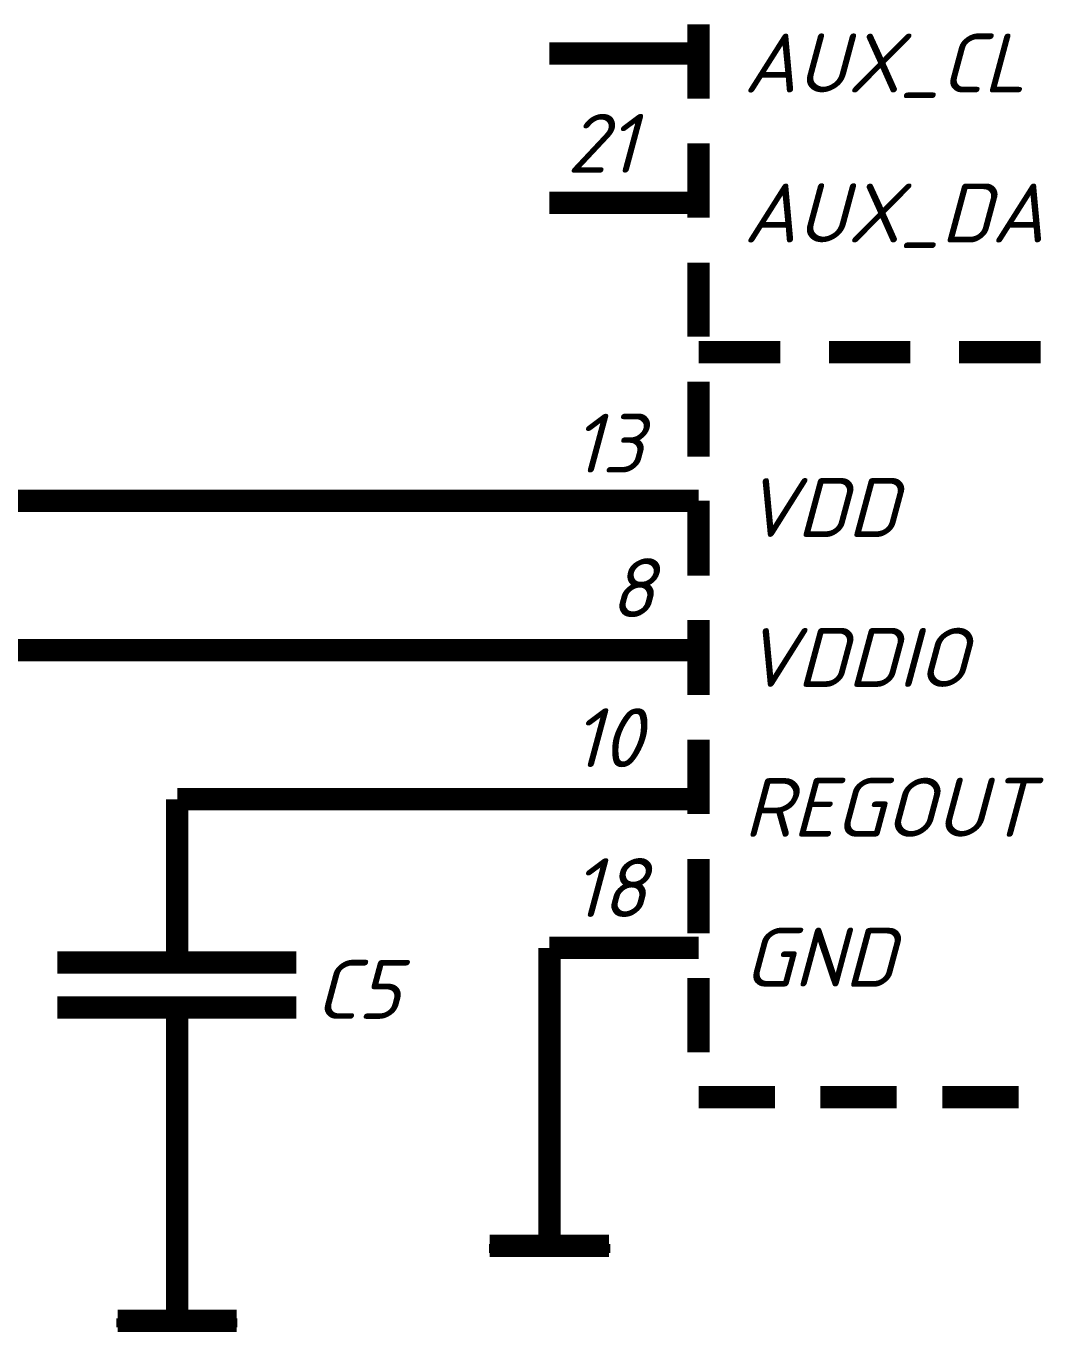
# Model space of a CAD drawing. Header units: inches. Extents: x 0 to 841, y 0 to 594.
# Drawn here: x 82.47 to 116.89, y 37.11 to 80.92 of the extents above; entities that cross this region are included whole.
import ezdxf

# ---------------------------------------------------------------- set-up
doc = ezdxf.new("R2010")
doc.units = ezdxf.units.IN
doc.layers.add('Sheet', color=255, linetype='Continuous')
doc.styles.get("Standard").update_dxf_attribs({"font": 'isocpeui.ttf'})

msp = doc.modelspace()

# ---------------------------------------------------------------- linework, layer by layer
at = {"layer": 'Sheet'}
for points in [[(105.035, 80.988, 0.749, 0.749, 0), (105.035, 78.495, 0.749, 0.749, 0)], [(100.027, 80, 0.749, 0.749, 0), (105.035, 80, 0.749, 0.749, 0)], [(105.035, 80, 0.3, 0.3, 0), (100.027, 80, 0.3, 0.3, 0)], [(105.035, 76.99, 0.749, 0.749, 0), (105.035, 74.497, 0.749, 0.749, 0)], [(100.027, 74.991, 0.749, 0.749, 0), (105.035, 74.991, 0.749, 0.749, 0)], [(105.035, 74.991, 0.3, 0.3, 0), (100.027, 74.991, 0.3, 0.3, 0)], [(105.035, 72.992, 0.749, 0.749, 0), (105.035, 70.499, 0.749, 0.749, 0)], [(105.035, 69.983, 0.749, 0.749, 0), (107.775, 69.983, 0.749, 0.749, 0)], [(109.414, 69.983, 0.749, 0.749, 0), (112.132, 69.983, 0.749, 0.749, 0)], [(113.771, 69.983, 0.749, 0.749, 0), (116.511, 69.983, 0.749, 0.749, 0)], [(105.035, 68.995, 0.749, 0.749, 0), (105.035, 66.479, 0.749, 0.749, 0)], [(100.027, 64.997, 0.749, 0.749, 0), (72.539, 64.997, 0.749, 0.749, 0), (67.531, 64.997, 0.749, 0.749, 0)], [(105.035, 64.997, 0.749, 0.749, 0), (100.027, 64.997, 0.749, 0.749, 0)], [(105.035, 64.997, 0.749, 0.749, 0), (105.035, 62.481, 0.749, 0.749, 0)], [(105.035, 64.997, 0.3, 0.3, 0), (100.027, 64.997, 0.3, 0.3, 0)], [(105.035, 60.999, 0.749, 0.749, 0), (105.035, 58.484, 0.749, 0.749, 0)], [(67.531, 49.994, 0.749, 0.749, 0), (72.539, 49.994, 0.749, 0.749, 0), (80.04, 49.994, 0.749, 0.749, 0), (80.04, 59.988, 0.749, 0.749, 0), (100.027, 59.988, 0.749, 0.749, 0)], [(105.035, 59.988, 0.749, 0.749, 0), (100.027, 59.988, 0.749, 0.749, 0)], [(105.035, 59.988, 0.3, 0.3, 0), (100.027, 59.988, 0.3, 0.3, 0)], [(105.035, 56.979, 0.749, 0.749, 0), (105.035, 54.486, 0.749, 0.749, 0)], [(87.541, 54.98, 0.749, 0.749, 0), (87.541, 49.5, 0.749, 0.749, 0)], [(100.027, 54.98, 0.749, 0.749, 0), (87.541, 54.98, 0.749, 0.749, 0)], [(100.027, 54.98, 0.749, 0.749, 0), (105.035, 54.98, 0.749, 0.749, 0)], [(87.541, 49.994, 0.3, 0.3, 0), (87.541, 54.98, 0.3, 0.3, 0)], [(105.035, 54.98, 0.3, 0.3, 0), (100.027, 54.98, 0.3, 0.3, 0)], [(105.035, 52.981, 0.749, 0.749, 0), (105.035, 50.488, 0.749, 0.749, 0)], [(105.035, 49.994, 0.749, 0.749, 0), (100.027, 49.994, 0.749, 0.749, 0)], [(100.027, 49.994, 0.749, 0.749, 0), (100.027, 44.986, 0.749, 0.749, 0)], [(105.035, 49.994, 0.3, 0.3, 0), (100.027, 49.994, 0.3, 0.3, 0)], [(91.538, 49.5, 0.749, 0.749, 0), (83.521, 49.5, 0.749, 0.749, 0)], [(105.035, 48.983, 0.749, 0.749, 0), (105.035, 46.49, 0.749, 0.749, 0)], [(91.538, 47.995, 0.749, 0.749, 0), (83.521, 47.995, 0.749, 0.749, 0)], [(87.541, 47.995, 0.749, 0.749, 0), (87.541, 42.493, 0.749, 0.749, 0)], [(87.541, 47.479, 0.3, 0.3, 0), (87.541, 42.493, 0.3, 0.3, 0)], [(100.027, 44.986, 0.749, 0.749, 0), (100.027, 40, 0.749, 0.749, 0)], [(100.027, 44.986, 0.3, 0.3, 0), (100.027, 39.91, 0.3, 0.3, 0)], [(105.035, 44.986, 0.749, 0.749, 0), (107.595, 44.986, 0.749, 0.749, 0)], [(109.122, 44.986, 0.749, 0.749, 0), (111.683, 44.986, 0.749, 0.749, 0)], [(113.21, 44.986, 0.749, 0.749, 0), (115.77, 44.986, 0.749, 0.749, 0)], [(87.541, 42.493, 0.749, 0.749, 0), (87.541, 37.484, 0.749, 0.749, 0)], [(87.541, 42.493, 0.3, 0.3, 0), (87.541, 37.417, 0.3, 0.3, 0)], [(98.028, 40, 0.749, 0.749, 0), (102.026, 40, 0.749, 0.749, 0)], [(98.006, 39.91, 0.3, 0.3, 0), (102.071, 39.91, 0.3, 0.3, 0)], [(85.542, 37.484, 0.749, 0.749, 0), (89.539, 37.484, 0.749, 0.749, 0)], [(85.497, 37.417, 0.3, 0.3, 0), (89.562, 37.417, 0.3, 0.3, 0)]]:
    msp.add_lwpolyline(points, format="xyseb", dxfattribs=at)

# ---------------------------------------------------------------- texts
for s, height, p in [('AUX_CL', 1.9764, (106.54, 78.697)), ('21', 1.9764, (100.611, 76.002)), ('AUX_DA', 1.9764, (106.54, 73.666)), ('13', 1.9764, (100.791, 65.94)), ('VDD', 1.9764, (106.54, 63.784)), ('8', 1.976, (102.048, 61.089)), ('VDDIO', 1.9764, (106.54, 58.753)), ('10', 1.9764, (100.791, 56.058)), ('REGOUT', 1.9764, (106.54, 53.722)), ('18', 1.9764, (100.791, 51.027)), ('GND', 1.9764, (106.54, 48.691)), ('C5', 1.9764, (92.167, 47.613))]:
    msp.add_text(s, height=height, dxfattribs=at).set_placement(p)

doc.saveas('drawing.dxf')
